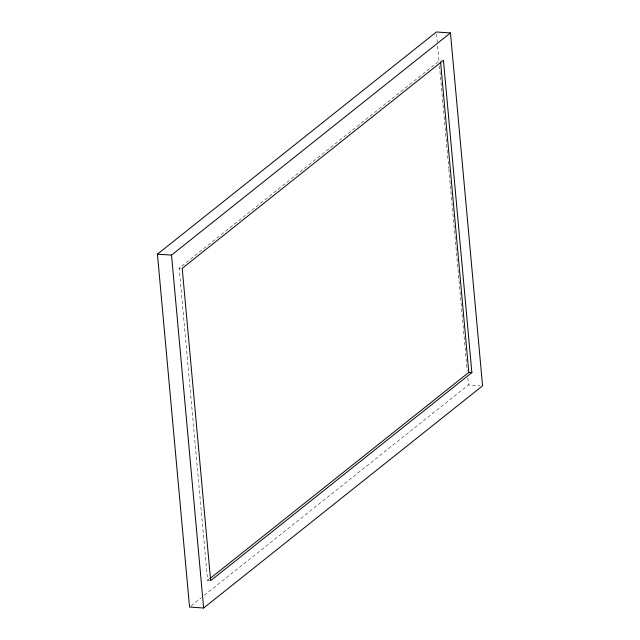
<?xml version="1.0" encoding="UTF-8"?>
<svg xmlns="http://www.w3.org/2000/svg" width="640" height="640" viewBox="0 0 640 640"><rect width="100%" height="100%" fill="white"/><g stroke="black" fill="none" stroke-linecap="round" stroke-linejoin="round"><path stroke-width="0.48" stroke-dasharray="3.2 2.4" d="M209.88 580.632L207.584 580.48L179.16 268.12L440.384 60.04M207.584 580.48L209.152 579.24M191.104 605.824L201.264 597.736M204.392 595.248L468.48 384.896L479.752 385.64M179.16 268.12L180.688 268.216M436.544 33.992L437.272 41.944M437.632 45.92L439.08 61.824M439.44 65.8L443.968 115.504M444.056 116.496L448.76 168.184M448.848 169.184L467.216 370.976M467.848 377.936L468.48 384.896"/><path stroke-width="0.96" d="M157.432 254.176L436.368 32L450.456 32.928L482.568 385.824L203.632 608L189.544 607.072L157.432 254.176L171.52 255.104L450.456 32.928M209.928 578.616L468.816 372.408L471.872 372.608L443.448 60.248L182.216 268.32L210.648 580.688L471.872 372.608M440.568 62.032L468.816 372.408M171.52 255.104L203.632 608"/></g></svg>
